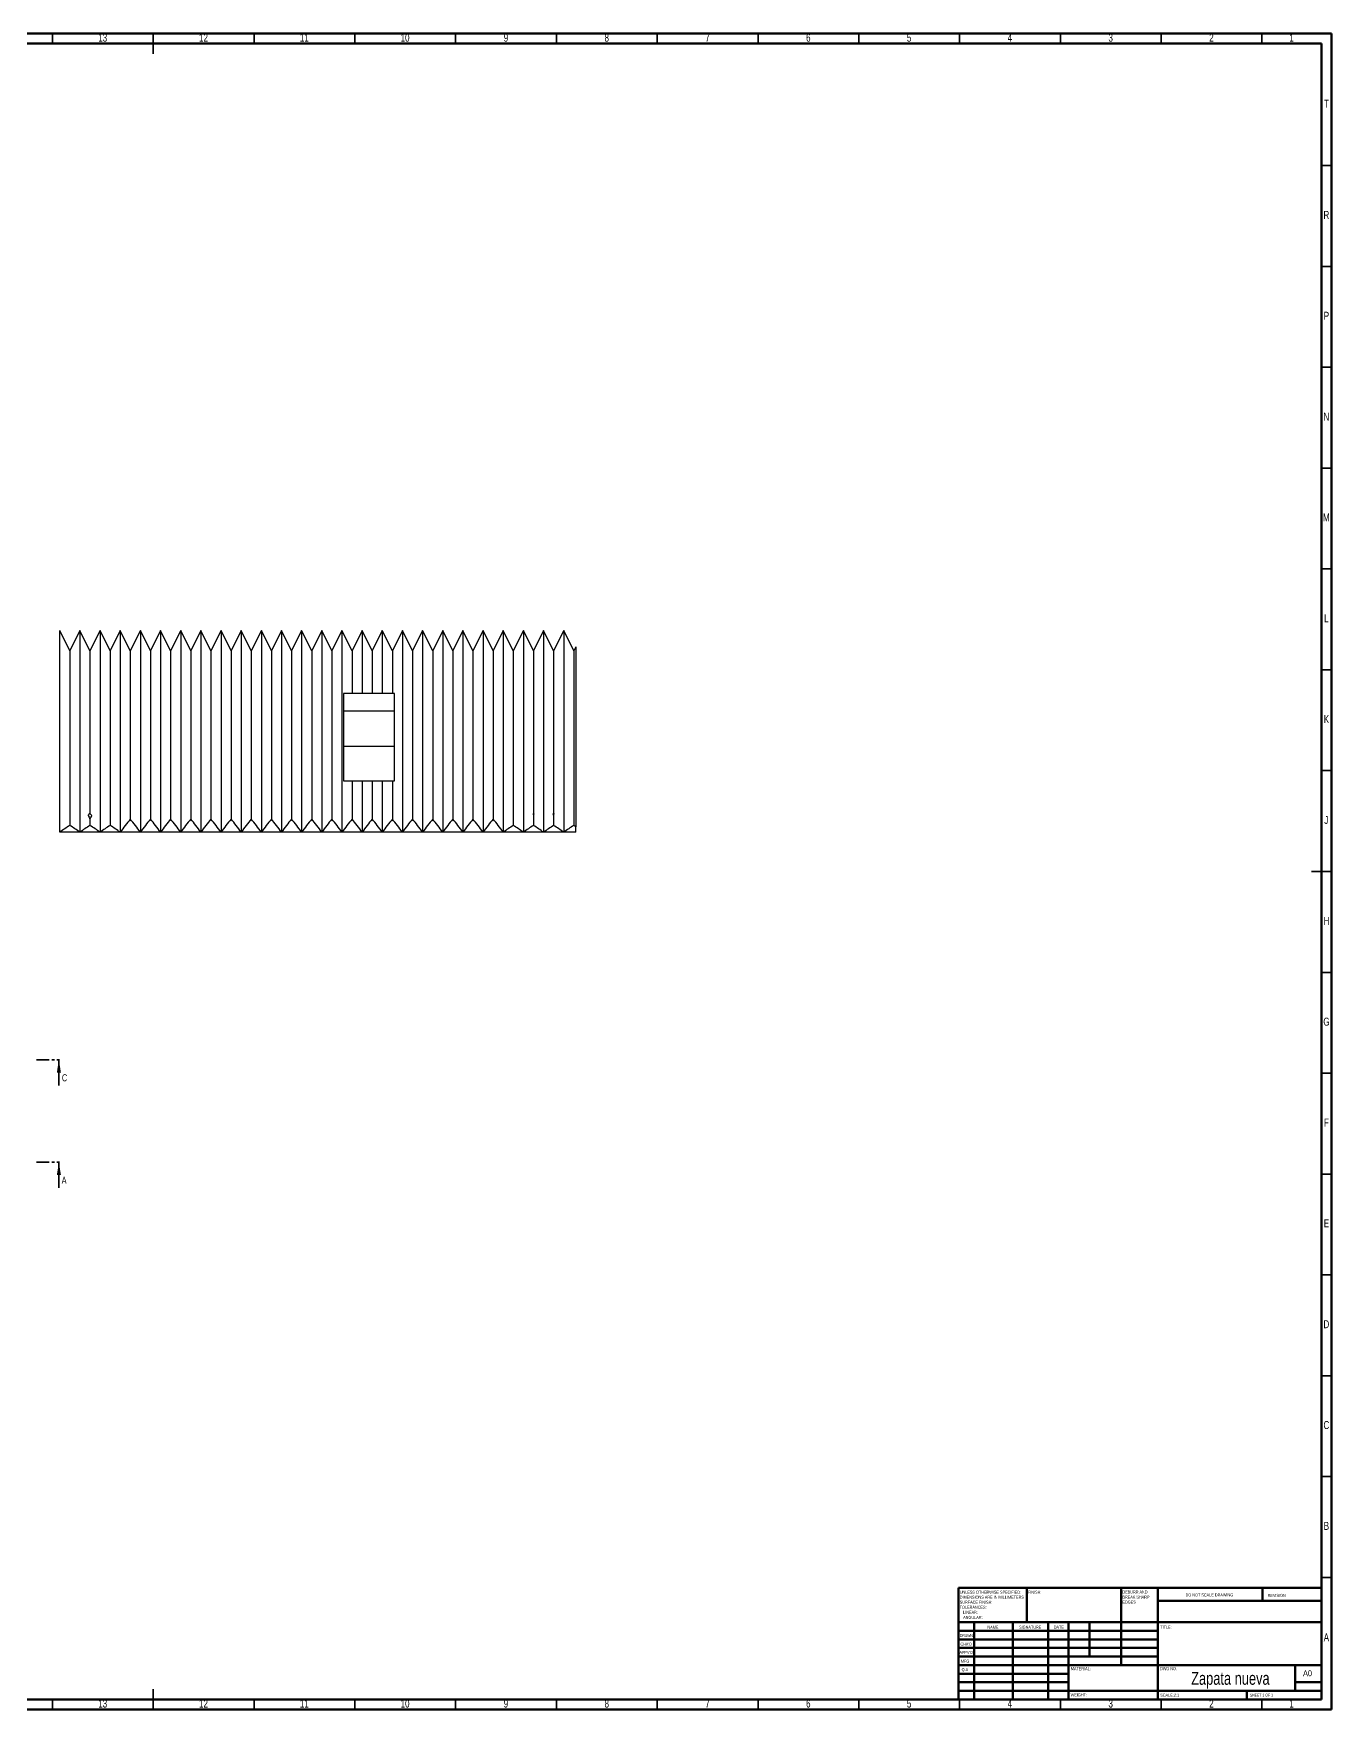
# Model space of a CAD drawing. Header units: millimetres. Extents: x 15 to 1184, y -191 to 836.
# Drawn here: x 540 to 1184, y 5 to 836 of the extents above; entities that cross this region are included whole.
import ezdxf

# ---------------------------------------------------------------- set-up
doc = ezdxf.new("R2010")
doc.units = ezdxf.units.MM
doc.linetypes.add('PHANTOM', pattern=[12.7, 6.35, -1.27, 1.27, -1.27, 1.27, -1.27])
doc.styles.add('SLDTEXTSTYLE0', font='TXT', dxfattribs={"width": 0.75})
doc.styles.add('SLDTEXTSTYLE1', font='TXT', dxfattribs={"width": 0.686449})
doc.styles.add('SLDTEXTSTYLE2', font='TXT', dxfattribs={"width": 0.6875})

# ---------------------------------------------------------------- blocks, each defined once
blk = doc.blocks.new('SW_NOTE_0')
at = {"color": 0, "linetype": 'Continuous', "lineweight": 0, "char_height": 1.5, "attachment_point": 1, "style": 'SLDTEXTSTYLE0'}
for s, insert in [('UNLESS OTHERWISE SPECIFIED:', (0, 1.93)), ('TOLERANCES:', (0, -5.57)), ('SURFACE FINISH:', (0, -3.07)), ('DIMENSIONS ARE IN MILLIMETERS', (0, -0.57)), ('LINEAR:', (1.69, -8.07)), ('ANGULAR:', (1.69, -10.57))]:
    blk.add_mtext(s, dxfattribs=dict(at, insert=insert))
blk = doc.blocks.new('SW_NOTE_1')
at = {"color": 0, "linetype": 'Continuous', "lineweight": 0, "char_height": 1.5, "attachment_point": 1, "style": 'SLDTEXTSTYLE0'}
for s, insert in [('DEBURR AND', (0, 1.93)), ('BREAK SHARP', (0, -0.57)), ('EDGES', (0, -3.07))]:
    blk.add_mtext(s, dxfattribs=dict(at, insert=insert))

msp = doc.modelspace()

# ---------------------------------------------------------------- linework, layer by layer
at = {"color": 7, "linetype": 'Continuous', "lineweight": 70}
for p, q in [((15, 836), (1184, 836)), ((20, 831), (1179, 831)), ((1179, 831), (1179, 10)), ((1184, 836), (1184, 5)), ((1179, 10), (20, 10)), ((1184, 5), (15, 5))]:
    msp.add_line(p, q, dxfattribs=at)
at = {"color": 7, "linetype": 'Continuous', "lineweight": 35}
for p, q in [((549.5, 831), (549.5, 836)), ((599.5, 836), (599.5, 826)), ((599.5, 831), (599.5, 836)), ((649.5, 831), (649.5, 836)), ((699.5, 831), (699.5, 836)), ((749.5, 831), (749.5, 836)), ((799.5, 831), (799.5, 836)), ((849.5, 831), (849.5, 836)), ((899.5, 831), (899.5, 836)), ((949.5, 831), (949.5, 836)), ((999.5, 831), (999.5, 836)), ((1049.5, 831), (1049.5, 836)), ((1099.5, 831), (1099.5, 836)), ((1149.5, 831), (1149.5, 836)), ((1179, 770.5), (1184, 770.5)), ((1179, 720.5), (1184, 720.5)), ((1179, 670.5), (1184, 670.5)), ((1179, 620.5), (1184, 620.5)), ((1179, 570.5), (1184, 570.5)), ((1179, 520.5), (1184, 520.5)), ((1179, 470.5), (1184, 470.5)), ((1184, 420.5), (1174, 420.5)), ((1179, 420.5), (1184, 420.5)), ((1179, 370.5), (1184, 370.5)), ((552.68, 314.42), (552.68, 327.12)), ((1179, 320.5), (1184, 320.5)), ((552.68, 263.62), (552.68, 276.32)), ((1179, 270.5), (1184, 270.5)), ((1179, 220.5), (1184, 220.5)), ((1179, 170.5), (1184, 170.5)), ((1179, 120.5), (1184, 120.5)), ((1179, 70.5), (1184, 70.5)), ((549.5, 10), (549.5, 5)), ((599.5, 5), (599.5, 15)), ((599.5, 10), (599.5, 5)), ((649.5, 10), (649.5, 5)), ((699.5, 10), (699.5, 5)), ((749.5, 10), (749.5, 5)), ((799.5, 10), (799.5, 5)), ((849.5, 10), (849.5, 5)), ((899.5, 10), (899.5, 5)), ((949.5, 10), (949.5, 5)), ((999.5, 10), (999.5, 5)), ((1049.5, 10), (1049.5, 5)), ((1099.5, 10), (1099.5, 5)), ((1149.5, 10), (1149.5, 5))]:
    msp.add_line(p, q, dxfattribs=at)
at = {"color": 7, "linetype": 'Continuous', "lineweight": 25}
for p, q in [((553.11, 439.94), (553.11, 539.94)), ((558.11, 529.94), (553.11, 539.94)), ((563.11, 539.94), (558.11, 529.94)), ((563.11, 539.94), (563.11, 439.94)), ((568.11, 529.94), (563.11, 539.94)), ((573.11, 539.94), (568.11, 529.94)), ((573.11, 539.94), (573.11, 439.94)), ((578.11, 529.94), (573.11, 539.94)), ((583.11, 539.94), (578.11, 529.94)), ((583.11, 539.94), (583.11, 439.94)), ((588.11, 529.94), (583.11, 539.94)), ((593.11, 539.94), (588.11, 529.94)), ((593.11, 539.94), (593.11, 439.94)), ((598.11, 529.94), (593.11, 539.94)), ((603.11, 539.94), (598.11, 529.94)), ((603.11, 539.94), (603.11, 439.94)), ((608.11, 529.94), (603.11, 539.94)), ((613.11, 539.94), (608.11, 529.94)), ((613.11, 539.94), (613.11, 439.94)), ((618.11, 529.94), (613.11, 539.94)), ((623.11, 539.94), (618.11, 529.94)), ((623.11, 539.94), (623.11, 439.94)), ((628.11, 529.94), (623.11, 539.94)), ((633.11, 539.94), (628.11, 529.94)), ((633.11, 539.94), (633.11, 439.94)), ((638.11, 529.94), (633.11, 539.94)), ((643.11, 539.94), (638.11, 529.94)), ((643.11, 539.94), (643.11, 439.94)), ((648.11, 529.94), (643.11, 539.94)), ((653.11, 539.94), (648.11, 529.94)), ((653.11, 539.94), (653.11, 439.94)), ((658.11, 529.94), (653.11, 539.94)), ((663.11, 539.94), (658.11, 529.94)), ((663.11, 539.94), (663.11, 439.94)), ((668.11, 529.94), (663.11, 539.94)), ((673.11, 539.94), (668.11, 529.94)), ((673.11, 539.94), (673.11, 439.94)), ((678.11, 529.94), (673.11, 539.94)), ((683.11, 539.94), (678.11, 529.94)), ((683.11, 539.94), (683.11, 439.94)), ((688.11, 529.94), (683.11, 539.94)), ((693.11, 539.94), (688.11, 529.94)), ((693.11, 539.94), (693.11, 439.94)), ((698.11, 529.94), (693.11, 539.94)), ((703.11, 539.94), (698.11, 529.94)), ((703.11, 539.94), (703.11, 508.8)), ((708.11, 529.94), (703.11, 539.94)), ((713.11, 539.94), (708.11, 529.94)), ((713.11, 539.94), (713.11, 508.8)), ((718.11, 529.94), (713.11, 539.94)), ((723.11, 539.94), (718.11, 529.94)), ((723.11, 539.94), (723.11, 439.94)), ((728.11, 529.94), (723.11, 539.94)), ((733.11, 539.94), (728.11, 529.94)), ((733.11, 539.94), (733.11, 439.94)), ((738.11, 529.94), (733.11, 539.94)), ((743.11, 539.94), (738.11, 529.94)), ((743.11, 539.94), (743.11, 439.94)), ((748.11, 529.94), (743.11, 539.94)), ((753.11, 539.94), (748.11, 529.94)), ((753.11, 539.94), (753.11, 439.94)), ((758.11, 529.94), (753.11, 539.94)), ((763.11, 539.94), (758.11, 529.94)), ((763.11, 539.94), (763.11, 439.94)), ((768.11, 529.94), (763.11, 539.94)), ((773.11, 539.94), (768.11, 529.94)), ((773.11, 539.94), (773.11, 439.94)), ((778.11, 529.94), (773.11, 539.94)), ((783.11, 539.94), (778.11, 529.94)), ((783.11, 539.94), (783.11, 439.94)), ((788.11, 529.94), (783.11, 539.94)), ((793.11, 539.94), (788.11, 529.94)), ((793.11, 539.94), (793.11, 439.94)), ((798.11, 529.94), (793.11, 539.94)), ((803.11, 539.94), (798.11, 529.94)), ((803.11, 539.94), (803.11, 439.94)), ((808.11, 529.94), (803.11, 539.94)), ((809.11, 531.94), (808.11, 529.94)), ((809.11, 531.94), (809.11, 442.7)), ((558.11, 529.94), (558.11, 443.36)), ((568.11, 529.94), (568.11, 449.26)), ((578.11, 529.94), (578.11, 443.36)), ((588.11, 529.94), (588.11, 446.41)), ((598.11, 529.94), (598.11, 446.41)), ((608.11, 529.94), (608.11, 446.41)), ((618.11, 529.94), (618.11, 446.41)), ((628.11, 529.94), (628.11, 446.41)), ((638.11, 529.94), (638.11, 446.41)), ((648.11, 529.94), (648.11, 446.41)), ((658.11, 529.94), (658.11, 446.41)), ((668.11, 529.94), (668.11, 446.41)), ((678.11, 529.94), (678.11, 446.41)), ((688.11, 529.94), (688.11, 446.41)), ((698.11, 529.94), (698.11, 508.8)), ((708.11, 529.94), (708.11, 508.8)), ((718.11, 529.94), (718.11, 508.8)), ((728.11, 529.94), (728.11, 446.41)), ((738.11, 529.94), (738.11, 446.41)), ((748.11, 529.94), (748.11, 446.41)), ((758.11, 529.94), (758.11, 446.41)), ((768.11, 529.94), (768.11, 446.41)), ((778.11, 529.94), (778.11, 443.36)), ((788.11, 529.94), (788.11, 449.26)), ((798.11, 529.94), (798.11, 449.26)), ((808.11, 529.94), (808.11, 443.36)), ((693.91, 508.8), (693.91, 465.51)), ((698.11, 508.8), (693.91, 508.8)), ((703.11, 508.8), (698.11, 508.8)), ((708.11, 508.8), (703.11, 508.8)), ((713.11, 508.8), (708.11, 508.8)), ((718.11, 508.8), (713.11, 508.8)), ((719.11, 508.8), (718.11, 508.8)), ((719.11, 465.51), (719.11, 508.8)), ((693.91, 500.15), (719.11, 500.15)), ((719.11, 482.56), (693.91, 482.56)), ((693.91, 465.51), (698.11, 465.51)), ((698.11, 465.51), (698.11, 446.41)), ((698.11, 465.51), (703.11, 465.51)), ((703.11, 465.51), (703.11, 439.94)), ((703.11, 465.51), (708.11, 465.51)), ((708.11, 465.51), (708.11, 446.41)), ((708.11, 465.51), (713.11, 465.51)), ((713.11, 465.51), (713.11, 439.94)), ((713.11, 465.51), (718.11, 465.51)), ((718.11, 465.51), (718.11, 446.41)), ((718.11, 465.51), (719.11, 465.51)), ((567.23, 448.33), (568.11, 449.26)), ((568.11, 449.26), (569.08, 448.23)), ((787.9, 449.04), (788.11, 449.26)), ((788.11, 449.26), (788.48, 448.86)), ((797.73, 448.86), (798.11, 449.26)), ((798.11, 449.26), (798.31, 449.04)), ((568.11, 446.48), (568.11, 443.36)), ((788.11, 448.47), (788.11, 443.36)), ((798.11, 448.47), (798.11, 443.36)), ((809.11, 439.94), (809.11, 442.7)), ((809.11, 439.94), (553.11, 439.94))]:
    msp.add_line(p, q, dxfattribs=at)
at = {"color": 7, "linetype": 'PHANTOM', "lineweight": 35}
for p, q in [((541.57, 327.12), (554.27, 327.12)), ((541.57, 276.32), (554.27, 276.32))]:
    msp.add_line(p, q, dxfattribs=at)
at = {"color": 7, "linetype": 'Continuous', "lineweight": 50}
for p, q in [((999, 65.25), (1179, 65.25)), ((999, 65.25), (999, 10)), ((1032.8, 48.25), (1032.8, 65.25)), ((1079.6, 65.25), (1079.6, 27)), ((1097.8, 65.25), (1097.8, 10)), ((1179, 58.88), (1097.8, 58.88)), ((1149.8, 58.88), (1149.8, 65.25)), ((1179, 48.25), (999, 48.25)), ((1097.8, 44), (999, 44)), ((1006.8, 48.25), (1006.8, 10)), ((1025.99, 48.25), (1025.99, 10)), ((1043.4, 48.25), (1043.4, 10)), ((1053.6, 10), (1053.6, 48.25)), ((1064, 31.25), (1064, 48.25)), ((1097.8, 39.75), (999, 39.75)), ((1097.8, 35.5), (999, 35.5)), ((1097.8, 31.25), (999, 31.25)), ((1053.6, 27), (999, 27)), ((1053.6, 27), (1179, 27)), ((1166, 14.25), (1166, 27)), ((1053.6, 22.75), (999, 22.75)), ((1053.6, 18.5), (999, 18.5)), ((1179, 18.5), (1166, 18.5)), ((999, 14.25), (1179, 14.25)), ((1142, 10), (1142, 14.25))]:
    msp.add_line(p, q, dxfattribs=at)
at = {"color": 7, "linetype": 'Continuous', "lineweight": 25}
for centre, start, end in [((840.11, 347.33), 122.84936, 125.88616), ((716.11, 347.33), 54.11384, 57.15064), ((850.11, 347.33), 122.84936, 125.88616), ((726.11, 347.33), 54.11384, 57.15064), ((860.11, 347.33), 122.84936, 125.88616), ((736.11, 347.33), 54.11384, 57.15064), ((870.11, 347.33), 122.84936, 125.88616), ((746.11, 347.33), 56.55192, 57.15064)]:
    msp.add_arc(centre, 114.3, start, end, dxfattribs=at)
for centre, major_axis, ratio, start_param, end_param in [((620.11, 347.33), (0, 114.3), 1, 0.57333, 0.626332), ((496.11, 347.33), (114.3, 0), 1, 0.944465, 0.997467), ((630.11, 347.33), (0, 114.3), 1, 0.57333, 0.626332), ((506.11, 347.33), (114.3, 0), 1, 0.944465, 0.997467), ((640.11, 347.33), (0, 114.3), 1, 0.57333, 0.626332), ((516.11, 347.33), (114.3, 0), 1, 0.944465, 0.997467), ((616.61, 347.33), (0, 114.3), 0.5, 0.522084, 0.626332), ((559.61, 347.33), (0, 114.3), 0.5, 5.656854, 5.761101), ((626.61, 347.33), (0, 114.3), 0.5, 0.522084, 0.626332), ((569.61, 347.33), (0, 114.3), 0.5, 5.656854, 5.761101), ((636.61, 347.33), (0, 114.3), 0.5, 0.522084, 0.626332), ((579.61, 347.33), (0, 114.3), 0.5, 5.656854, 5.761101), ((646.61, 347.33), (0, 114.3), 0.5, 0.522084, 0.626332), ((589.61, 347.33), (0, 114.3), 0.5, 5.656854, 5.761101), ((656.61, 347.33), (0, 114.3), 0.5, 0.522084, 0.626332), ((599.61, 347.33), (0, 114.3), 0.5, 5.656854, 5.761101), ((666.61, 347.33), (0, 114.3), 0.5, 0.522084, 0.626332), ((609.61, 347.33), (0, 114.3), 0.5, 5.656854, 5.761101), ((676.61, 347.33), (0, 114.3), 0.5, 0.522084, 0.626332), ((619.61, 347.33), (0, 114.3), 0.5, 5.656854, 5.761101), ((686.61, 347.33), (0, 114.3), 0.5, 0.522084, 0.626332), ((629.61, 347.33), (0, 114.3), 0.5, 5.656854, 5.761101), ((696.61, 347.33), (0, 114.3), 0.5, 0.522084, 0.626332), ((639.61, 347.33), (0, 114.3), 0.5, 5.656854, 5.761101), ((706.61, 347.33), (0, 114.3), 0.5, 0.522084, 0.626332), ((649.61, 347.33), (0, 114.3), 0.5, 5.656854, 5.761101), ((716.61, 347.33), (0, 114.3), 0.5, 0.522084, 0.626332), ((659.61, 347.33), (0, 114.3), 0.5, 5.656854, 5.761101), ((726.61, 347.33), (0, 114.3), 0.5, 0.522084, 0.626332), ((669.61, 347.33), (0, 114.3), 0.5, 5.656854, 5.761101), ((736.61, 347.33), (0, 114.3), 0.5, 0.522084, 0.626332), ((679.61, 347.33), (0, 114.3), 0.5, 5.656854, 5.761101), ((746.61, 347.33), (0, 114.3), 0.5, 0.522084, 0.626332), ((689.61, 347.33), (0, 114.3), 0.5, 5.656854, 5.761101), ((756.61, 347.33), (0, 114.3), 0.5, 0.522084, 0.626332), ((699.61, 347.33), (0, 114.3), 0.5, 5.656854, 5.761101), ((766.61, 347.33), (0, 114.3), 0.5, 0.522084, 0.626332), ((709.61, 347.33), (0, 114.3), 0.5, 5.656854, 5.761101), ((776.61, 347.33), (0, 114.3), 0.5, 0.522084, 0.626332), ((719.61, 347.33), (0, 114.3), 0.5, 5.656854, 5.761101), ((786.61, 347.33), (0, 114.3), 0.5, 0.522084, 0.626332), ((729.61, 347.33), (0, 114.3), 0.5, 5.656854, 5.761101), ((796.61, 347.33), (0, 114.3), 0.5, 0.522084, 0.626332), ((739.61, 347.33), (0, 114.3), 0.5, 5.656854, 5.761101)]:
    msp.add_ellipse(centre, major_axis=major_axis, ratio=ratio, start_param=start_param, end_param=end_param, dxfattribs=at)
for points in [[(787.9, 449.04), (787.97, 448.85), (788.04, 448.66), (788.11, 448.47)], [(788.11, 448.47), (788.23, 448.6), (788.36, 448.73), (788.48, 448.86)], [(797.73, 448.86), (797.86, 448.73), (797.98, 448.6), (798.11, 448.47)], [(798.11, 448.47), (798.18, 448.66), (798.25, 448.85), (798.31, 449.04)], [(567.23, 448.33), (567.52, 447.71), (567.81, 447.09), (568.11, 446.48)], [(568.11, 446.48), (568.44, 447.05), (568.76, 447.64), (569.08, 448.23)]]:
    msp.add_open_spline(points, degree=3, dxfattribs=at)
at = {"color": 7, "linetype": 'Continuous', "lineweight": 35}
for points in [[(552.68, 327.12), (551.66, 320.77), (553.7, 320.77)], [(552.68, 276.32), (551.66, 269.97), (553.7, 269.97)]]:
    msp.add_solid(points, dxfattribs=at)

# ---------------------------------------------------------------- block references
at = {"color": 7, "linetype": 'Continuous', "lineweight": 0}
for name, p in [('SW_NOTE_0', (999.59, 61.99)), ('SW_NOTE_1', (1080.31, 62.07))]:
    msp.add_blockref(name, p, dxfattribs=at)

# ---------------------------------------------------------------- texts
for s, insert, char_height, attachment_point, style in [('13', (574.42, 835.92), 3.969, 2, 'SLDTEXTSTYLE0'), ('12', (624.42, 835.92), 3.969, 2, 'SLDTEXTSTYLE0'), ('11', (674.42, 835.92), 3.969, 2, 'SLDTEXTSTYLE0'), ('10', (724.42, 835.92), 3.969, 2, 'SLDTEXTSTYLE0'), ('9', (774.46, 835.92), 3.97, 2, 'SLDTEXTSTYLE0'), ('8', (824.46, 835.92), 3.97, 2, 'SLDTEXTSTYLE0'), ('7', (874.46, 835.92), 3.97, 2, 'SLDTEXTSTYLE0'), ('6', (924.46, 835.92), 3.97, 2, 'SLDTEXTSTYLE0'), ('5', (974.46, 835.92), 3.97, 2, 'SLDTEXTSTYLE0'), ('4', (1024.46, 835.92), 3.97, 2, 'SLDTEXTSTYLE0'), ('3', (1074.46, 835.92), 3.97, 2, 'SLDTEXTSTYLE0'), ('2', (1124.46, 835.92), 3.97, 2, 'SLDTEXTSTYLE0'), ('1', (1164.21, 835.92), 3.97, 2, 'SLDTEXTSTYLE0'), ('T', (1181.55, 803.17), 3.97, 2, 'SLDTEXTSTYLE0'), ('R', (1181.44, 748.02), 3.97, 2, 'SLDTEXTSTYLE0'), ('P', (1181.48, 698.02), 3.97, 2, 'SLDTEXTSTYLE0'), ('N', (1181.46, 648.02), 3.97, 2, 'SLDTEXTSTYLE0'), ('M', (1181.42, 598.02), 3.97, 2, 'SLDTEXTSTYLE0'), ('L', (1181.45, 548.02), 3.97, 2, 'SLDTEXTSTYLE0'), ('K', (1181.49, 498.02), 3.97, 2, 'SLDTEXTSTYLE0'), ('J', (1181.4, 448.02), 3.97, 2, 'SLDTEXTSTYLE0'), ('H', (1181.49, 398.02), 3.97, 2, 'SLDTEXTSTYLE0'), ('G', (1181.49, 348.02), 3.97, 2, 'SLDTEXTSTYLE0'), ('F', (1181.46, 298.02), 3.97, 2, 'SLDTEXTSTYLE0'), ('E', (1181.51, 248.02), 3.97, 2, 'SLDTEXTSTYLE0'), ('D', (1181.45, 198.02), 3.97, 2, 'SLDTEXTSTYLE0'), ('C', (1181.46, 148.02), 3.97, 2, 'SLDTEXTSTYLE0'), ('B', (1181.47, 98.02), 3.97, 2, 'SLDTEXTSTYLE0'), ('FINISH:', (1033.37, 63.92), 1.5, 1, 'SLDTEXTSTYLE0'), ('DO NOT SCALE DRAWING', (1111.61, 62.53), 1.5, 1, 'SLDTEXTSTYLE0'), ('REVISION', (1152.33, 62.33), 1.5, 1, 'SLDTEXTSTYLE0'), ('DRAWN', (999.64, 42.38), 1.5, 1, 'SLDTEXTSTYLE1'), ('NAME', (1013.32, 46.5), 1.5, 1, 'SLDTEXTSTYLE0'), ('SIGNATURE', (1029.03, 46.56), 1.5, 1, 'SLDTEXTSTYLE0'), ('DATE', (1046.21, 46.58), 1.5, 1, 'SLDTEXTSTYLE0'), ('TITLE:', (1099.09, 46.58), 1.5, 1, 'SLDTEXTSTYLE0'), ('A', (1181.46, 42.77), 3.97, 2, 'SLDTEXTSTYLE0'), ("APPV'D", (999.4, 34.07), 1.5, 1, 'SLDTEXTSTYLE0'), ("CHK'D", (999.94, 38.16), 1.5, 1, 'SLDTEXTSTYLE0'), ('MFG', (1000.12, 29.72), 1.5, 1, 'SLDTEXTSTYLE0'), ('Q.A', (1000.51, 25.5), 1.5, 1, 'SLDTEXTSTYLE0'), ('MATERIAL:', (1054.65, 25.99), 1.5, 1, 'SLDTEXTSTYLE0'), ('DWG NO.', (1098.95, 25.99), 1.5, 1, 'SLDTEXTSTYLE0'), ('Zapata nueva', (1133.84, 23.61), 6.35, 2, 'SLDTEXTSTYLE0'), ('A0', (1169.87, 24.41), 2.91, 1, 'SLDTEXTSTYLE0'), ('13', (574.42, 9.92), 3.969, 2, 'SLDTEXTSTYLE0'), ('12', (624.42, 9.92), 3.969, 2, 'SLDTEXTSTYLE0'), ('11', (674.42, 9.92), 3.969, 2, 'SLDTEXTSTYLE0'), ('10', (724.42, 9.92), 3.969, 2, 'SLDTEXTSTYLE0'), ('9', (774.46, 9.92), 3.97, 2, 'SLDTEXTSTYLE0'), ('8', (824.46, 9.92), 3.97, 2, 'SLDTEXTSTYLE0'), ('7', (874.46, 9.92), 3.97, 2, 'SLDTEXTSTYLE0'), ('6', (924.46, 9.92), 3.97, 2, 'SLDTEXTSTYLE0'), ('5', (974.46, 9.92), 3.97, 2, 'SLDTEXTSTYLE0'), ('4', (1024.46, 9.92), 3.97, 2, 'SLDTEXTSTYLE0'), ('WEIGHT:', (1054.62, 12.95), 1.499, 1, 'SLDTEXTSTYLE0'), ('3', (1074.46, 9.92), 3.97, 2, 'SLDTEXTSTYLE0'), ('SCALE:2:1', (1099.07, 12.9), 1.5, 1, 'SLDTEXTSTYLE0'), ('2', (1124.46, 9.92), 3.97, 2, 'SLDTEXTSTYLE0'), ('SHEET 1 OF 1', (1143.48, 12.9), 1.5, 1, 'SLDTEXTSTYLE2'), ('1', (1164.21, 9.92), 3.97, 2, 'SLDTEXTSTYLE0')]:
    msp.add_mtext(s, dxfattribs=dict(at, insert=insert, char_height=char_height, attachment_point=attachment_point, style=style))
at = {"color": 7, "linetype": 'Continuous', "char_height": 3.5, "attachment_point": 1, "style": 'SLDTEXTSTYLE0'}
for s, insert in [('C', (554.19, 319.97)), ('A', (554.06, 269.17))]:
    msp.add_mtext(s, dxfattribs=dict(at, insert=insert))

doc.saveas('drawing.dxf')
